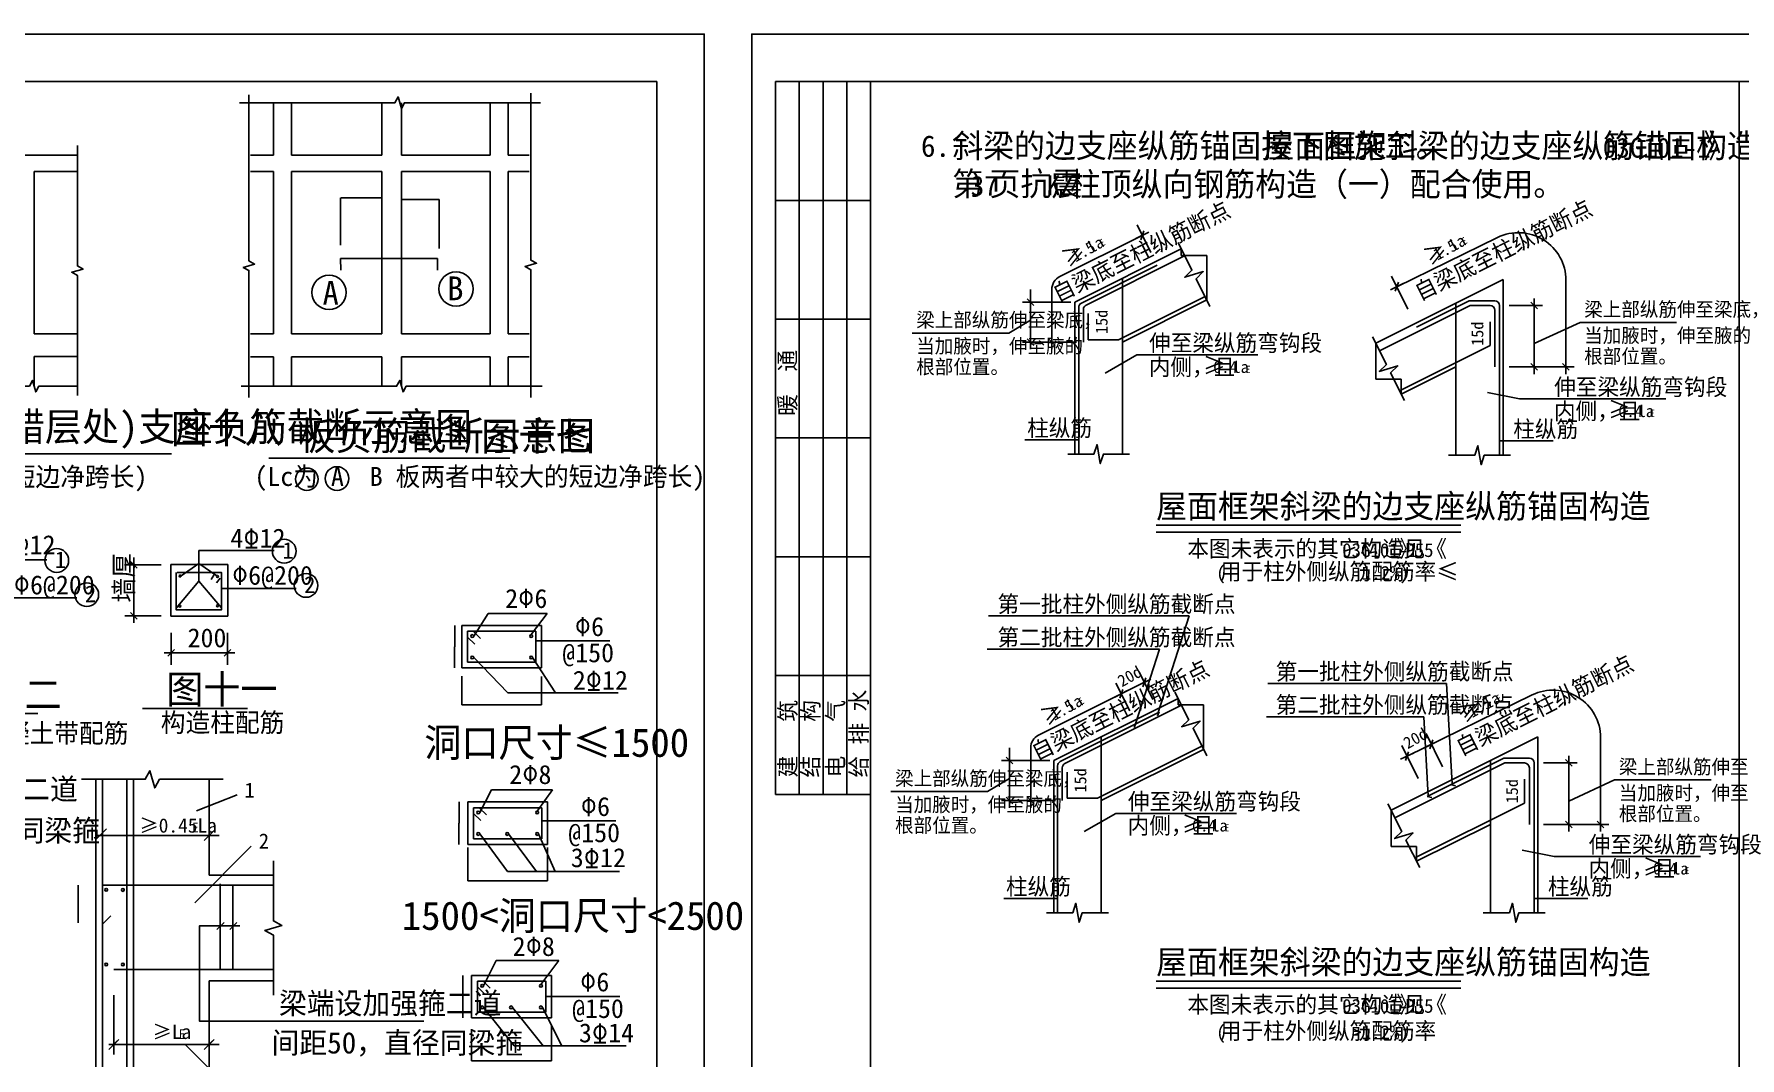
# Model space of a CAD drawing. Header units: metres. Extents: x 353221 to 519218, y 576917 to 745385.
# Drawn here: x 415635 to 451514, y 597370 to 618917 of the extents above; entities that cross this region are included whole.
import ezdxf

# ---------------------------------------------------------------- set-up
doc = ezdxf.new("R2010")
doc.units = ezdxf.units.M
doc.layers.add('DIM', color=3, linetype='Continuous')
doc.layers.add('PUB_TITLE', color=4, linetype='Continuous')
doc.dimstyles.get("Standard").update_dxf_attribs({"dimtxt": 2.5, "dimasz": 2.5, "dimexe": 1.25, "dimexo": 0.625, "dimtad": 1, "dimcen": 2.5, "dimazin": 3, "dimtfac": 1, "dimtmove": 0, "dimatfit": 3})

# ---------------------------------------------------------------- blocks, each defined once
blk = doc.blocks.new('_LABEL1')
for p, q in [((-150, 20), (-75, 20)), ((-150, 20), (-150, 0)), ((-125, 20), (-125, 0)), ((-100, 20), (-100, 0)), ((-75, 20), (-75, 0)), ((-75, 20), (-75, 0)), ((-75, 20), (0, 20)), ((-50, 20), (-50, 0)), ((-25, 20), (-25, 0)), ((0, 20), (0, 0)), ((-150, 15), (-75, 15)), ((-75, 15), (0, 15)), ((-150, 10), (-75, 10)), ((-75, 10), (0, 10)), ((-150, 5), (-75, 5)), ((-75, 5), (0, 5)), ((-150, 0), (-75, 0)), ((-75, 0), (0, 0))]:
    blk.add_line(p, q)
for s, p in [('建   筑', (-146.45, 15.65)), ('暖  通', (-70.35, 15.73)), ('结   构', (-146.45, 10.91)), ('电   气', (-146.45, 5.65)), ('给 排 水', (-146.45, 0.73))]:
    blk.add_text(s, height=3.51).set_placement(p)
blk = doc.blocks.new('_DIMX')
blk.add_line((-150, 0), (150, 0))
blk.add_lwpolyline([(-70, -70), (70, 70)])
blk = doc.blocks.new('HR1')
at = {"layer": 'DIM'}
blk.add_lwpolyline([(-0.3, 0, 1), (0.3, 0, 1)], format="xyb", close=True, dxfattribs=at)
blk = doc.blocks.new('TICK')
at = {"layer": 'DIM'}
blk.add_lwpolyline([(-70.71, -70.71), (70.71, 70.71)], dxfattribs=at)
blk = doc.blocks.new('_CLOSEDFILLED')
at = {"color": 0, "linetype": 'BYBLOCK'}
blk.add_solid([(-1, 0), (0, 0), (-1, 0)], dxfattribs=at)
blk = doc.blocks.new('*D54')
for p, q in [((440030.7, 614260.44), (439762.62, 614260.44)), ((439762.87, 614394.6), (439762.87, 614260.44)), ((440299.78, 614260.44), (440031.7, 614260.44)), ((440299.53, 613321.29), (440299.53, 614260.44))]:
    blk.add_line(p, q)
at = {"layer": 'Defpoints'}
for p in [(439762.87, 614394.6), (440299.53, 614260.44), (440299.53, 613321.29)]:
    blk.add_point(p, dxfattribs=at)
at = {"layer": 'PUB_TITLE', "xscale": 0.25, "yscale": 0.25}
blk.add_blockref('_CLOSEDFILLED', (439762.87, 614260.44), dxfattribs=at)
at = {"layer": 'PUB_TITLE', "xscale": 0.25, "yscale": 0.25, "rotation": 180}
blk.add_blockref('_CLOSEDFILLED', (440299.53, 614260.44), dxfattribs=at)
at = {"layer": 'PUB_TITLE', "insert": (440031.2, 614260.44), "char_height": 1, "attachment_point": 5}
blk.add_mtext('h', dxfattribs=at)
blk = doc.blocks.new('*D56')
for p, q in [((443854.79, 612412.43), (443854.79, 611652.16)), ((444122.615, 611652.16), (443854.54, 611652.16)), ((444391.69, 611652.16), (444123.615, 611652.16)), ((444391.44, 611339.11), (444391.44, 611652.16))]:
    blk.add_line(p, q)
at = {"layer": 'Defpoints'}
for p in [(443854.79, 612412.43), (444391.44, 611652.16), (444391.44, 611339.11)]:
    blk.add_point(p, dxfattribs=at)
at = {"layer": 'PUB_TITLE', "xscale": 0.25, "yscale": 0.25}
blk.add_blockref('_CLOSEDFILLED', (443854.79, 611652.16), dxfattribs=at)
at = {"layer": 'PUB_TITLE', "xscale": 0.25, "yscale": 0.25, "rotation": 180}
blk.add_blockref('_CLOSEDFILLED', (444391.44, 611652.16), dxfattribs=at)
at = {"layer": 'PUB_TITLE', "insert": (444123.115, 611652.16), "char_height": 1, "attachment_point": 5}
blk.add_mtext('h', dxfattribs=at)
blk = doc.blocks.new('*D125')
for p, q in [((439697.87, 604934.6), (439697.87, 604800.44)), ((439965.7, 604800.44), (439697.62, 604800.44)), ((440234.78, 604800.44), (439966.7, 604800.44)), ((440234.53, 603861.29), (440234.53, 604800.44))]:
    blk.add_line(p, q)
at = {"layer": 'Defpoints'}
for p in [(439697.87, 604934.6), (440234.53, 604800.44), (440234.53, 603861.29)]:
    blk.add_point(p, dxfattribs=at)
at = {"layer": 'PUB_TITLE', "xscale": 0.25, "yscale": 0.25}
blk.add_blockref('_CLOSEDFILLED', (439697.87, 604800.44), dxfattribs=at)
at = {"layer": 'PUB_TITLE', "xscale": 0.25, "yscale": 0.25, "rotation": 180}
blk.add_blockref('_CLOSEDFILLED', (440234.53, 604800.44), dxfattribs=at)
at = {"layer": 'PUB_TITLE', "insert": (439966.2, 604800.44), "char_height": 1, "attachment_point": 5}
blk.add_mtext('h', dxfattribs=at)
blk = doc.blocks.new('*D127')
for p, q in [((444176.29, 602581.93), (444176.29, 601821.66)), ((444444.115, 601821.66), (444176.04, 601821.66)), ((444713.19, 601821.66), (444445.115, 601821.66)), ((444712.94, 601508.61), (444712.94, 601821.66))]:
    blk.add_line(p, q)
at = {"layer": 'Defpoints'}
for p in [(444176.29, 602581.93), (444712.94, 601821.66), (444712.94, 601508.61)]:
    blk.add_point(p, dxfattribs=at)
at = {"layer": 'PUB_TITLE', "xscale": 0.25, "yscale": 0.25}
blk.add_blockref('_CLOSEDFILLED', (444176.29, 601821.66), dxfattribs=at)
at = {"layer": 'PUB_TITLE', "xscale": 0.25, "yscale": 0.25, "rotation": 180}
blk.add_blockref('_CLOSEDFILLED', (444712.94, 601821.66), dxfattribs=at)
at = {"layer": 'PUB_TITLE', "insert": (444444.615, 601821.66), "char_height": 1, "attachment_point": 5}
blk.add_mtext('h', dxfattribs=at)
blk = doc.blocks.new('*D128')
for p, q in [((422083.03, 614472.59), (422083.03, 615472.75)), ((422083.28, 615472.75), (422512.505, 615472.75)), ((422516.505, 615472.75), (422945.73, 615472.75)), ((422945.98, 614679.52), (422945.98, 615472.75))]:
    blk.add_line(p, q)
at = {"layer": 'Defpoints'}
for p in [(422083.03, 615472.75), (422945.98, 614679.52), (422083.03, 614472.59)]:
    blk.add_point(p, dxfattribs=at)
at = {"layer": 'PUB_TITLE', "xscale": 0.25, "yscale": 0.25, "rotation": 180}
blk.add_blockref('_CLOSEDFILLED', (422083.03, 615472.75), dxfattribs=at)
at = {"layer": 'PUB_TITLE', "xscale": 0.25, "yscale": 0.25}
blk.add_blockref('_CLOSEDFILLED', (422945.98, 615472.75), dxfattribs=at)
at = {"layer": 'PUB_TITLE', "insert": (422514.505, 615472.75), "char_height": 1, "attachment_point": 5}
blk.add_mtext('Lc/4', dxfattribs=at)
blk = doc.blocks.new('*D129')
for p, q in [((423360.2, 614748.49), (423360.2, 615438.26)), ((423360.45, 615438.26), (423755.155, 615438.26)), ((423759.155, 615438.26), (424153.86, 615438.26)), ((424154.11, 614403.61), (424154.11, 615438.26))]:
    blk.add_line(p, q)
at = {"layer": 'Defpoints'}
for p in [(423360.2, 615438.26), (423360.2, 614748.49), (424154.11, 614403.61)]:
    blk.add_point(p, dxfattribs=at)
at = {"layer": 'PUB_TITLE', "xscale": 0.25, "yscale": 0.25, "rotation": 180}
blk.add_blockref('_CLOSEDFILLED', (423360.2, 615438.26), dxfattribs=at)
at = {"layer": 'PUB_TITLE', "xscale": 0.25, "yscale": 0.25}
blk.add_blockref('_CLOSEDFILLED', (424154.11, 615438.26), dxfattribs=at)
at = {"layer": 'PUB_TITLE', "insert": (423757.155, 615438.26), "char_height": 1, "attachment_point": 5}
blk.add_mtext('Lc/4', dxfattribs=at)
blk = doc.blocks.new('*D130')
for p, q in [((424486.43, 606468.23), (424486.43, 606022.1)), ((424482.14, 606022.1), (424480.6, 606022.1)), ((424480.85, 605575.96), (424480.85, 606022.1)), ((424486.68, 606022.1), (424485.14, 606022.1))]:
    blk.add_line(p, q)
at = {"layer": 'Defpoints'}
for p in [(424486.43, 606468.23), (424486.43, 606022.1), (424480.85, 605575.96)]:
    blk.add_point(p, dxfattribs=at)
at = {"layer": 'PUB_TITLE', "xscale": 0.25, "yscale": 0.25}
blk.add_blockref('_CLOSEDFILLED', (424480.85, 606022.1), dxfattribs=at)
at = {"layer": 'PUB_TITLE', "xscale": 0.25, "yscale": 0.25, "rotation": 180}
blk.add_blockref('_CLOSEDFILLED', (424486.43, 606022.1), dxfattribs=at)
at = {"layer": 'PUB_TITLE', "insert": (424483.64, 606022.1), "char_height": 1, "attachment_point": 5}
blk.add_mtext('120', dxfattribs=at)
blk = doc.blocks.new('*D131')
for p, q in [((424573.38, 602756.1), (424573.38, 602309.96)), ((424569.025, 602309.96), (424567.42, 602309.96)), ((424567.67, 601863.83), (424567.67, 602309.96)), ((424573.63, 602309.96), (424572.025, 602309.96))]:
    blk.add_line(p, q)
at = {"layer": 'Defpoints'}
for p in [(424573.38, 602756.1), (424573.38, 602309.96), (424567.67, 601863.83)]:
    blk.add_point(p, dxfattribs=at)
at = {"layer": 'PUB_TITLE', "xscale": 0.25, "yscale": 0.25}
blk.add_blockref('_CLOSEDFILLED', (424567.67, 602309.96), dxfattribs=at)
at = {"layer": 'PUB_TITLE', "xscale": 0.25, "yscale": 0.25, "rotation": 180}
blk.add_blockref('_CLOSEDFILLED', (424573.38, 602309.96), dxfattribs=at)
at = {"layer": 'PUB_TITLE', "insert": (424570.525, 602309.96), "char_height": 1, "attachment_point": 5}
blk.add_mtext('180', dxfattribs=at)
blk = doc.blocks.new('*D132')
for p, q in [((424631.79, 605406.46), (424631.79, 604803.26)), ((426308.7, 605395.3), (426308.7, 604803.26)), ((425469.245, 604803.26), (424631.54, 604803.26)), ((426308.95, 604803.26), (425471.245, 604803.26))]:
    blk.add_line(p, q)
at = {"layer": 'Defpoints'}
for p in [(424631.79, 605406.46), (426308.7, 605395.3), (426308.7, 604803.26)]:
    blk.add_point(p, dxfattribs=at)
at = {"layer": 'PUB_TITLE', "xscale": 0.25, "yscale": 0.25}
blk.add_blockref('_CLOSEDFILLED', (424631.79, 604803.26), dxfattribs=at)
at = {"layer": 'PUB_TITLE', "xscale": 0.25, "yscale": 0.25, "rotation": 180}
blk.add_blockref('_CLOSEDFILLED', (426308.7, 604803.26), dxfattribs=at)
at = {"layer": 'PUB_TITLE', "insert": (425470.245, 604803.26), "char_height": 1, "attachment_point": 5}
blk.add_mtext('墙宽', dxfattribs=at)
blk = doc.blocks.new('*D133')
for p, q in [((424651, 599106.21), (424651, 598660.07)), ((424650.75, 598660.07), (424650.5, 598660.07)), ((424651, 598213.94), (424651, 598660.07)), ((424651, 598660.07), (424651, 598660.07)), ((424651.25, 598660.07), (424651.5, 598660.07))]:
    blk.add_line(p, q)
at = {"layer": 'Defpoints'}
for p in [(424651, 599106.21), (424651, 598660.07), (424651, 598213.94)]:
    blk.add_point(p, dxfattribs=at)
at = {"layer": 'PUB_TITLE', "xscale": 0.25, "yscale": 0.25}
blk.add_blockref('_CLOSEDFILLED', (424651, 598660.07), dxfattribs=at)
at = {"layer": 'PUB_TITLE', "xscale": 0.25, "yscale": 0.25, "rotation": 180}
blk.add_blockref('_CLOSEDFILLED', (424651, 598660.07), dxfattribs=at)
at = {"layer": 'PUB_TITLE', "insert": (424651, 598661.195), "char_height": 1, "attachment_point": 5}
blk.add_mtext('240', dxfattribs=at)
blk = doc.blocks.new('*D134')
for p, q in [((424838.12, 597974.76), (424838.12, 597305.77)), ((426515.03, 598058.26), (426515.03, 597305.77)), ((425675.575, 597305.77), (424837.87, 597305.77)), ((426515.28, 597305.77), (425677.575, 597305.77))]:
    blk.add_line(p, q)
at = {"layer": 'Defpoints'}
for p in [(424838.12, 597974.76), (426515.03, 598058.26), (426515.03, 597305.77)]:
    blk.add_point(p, dxfattribs=at)
at = {"layer": 'PUB_TITLE', "xscale": 0.25, "yscale": 0.25}
blk.add_blockref('_CLOSEDFILLED', (424838.12, 597305.77), dxfattribs=at)
at = {"layer": 'PUB_TITLE', "xscale": 0.25, "yscale": 0.25, "rotation": 180}
blk.add_blockref('_CLOSEDFILLED', (426515.03, 597305.77), dxfattribs=at)
at = {"layer": 'PUB_TITLE', "insert": (425676.575, 597305.77), "char_height": 1, "attachment_point": 5}
blk.add_mtext('墙宽', dxfattribs=at)
blk = doc.blocks.new('*D135')
for p, q in [((424757.92, 601796.02), (424757.92, 601097.28)), ((426434.84, 601796.02), (426434.84, 601097.28)), ((425595.38, 601097.28), (424757.67, 601097.28)), ((426435.09, 601097.28), (425597.38, 601097.28))]:
    blk.add_line(p, q)
at = {"layer": 'Defpoints'}
for p in [(424757.92, 601796.02), (426434.84, 601796.02), (426434.84, 601097.28)]:
    blk.add_point(p, dxfattribs=at)
at = {"layer": 'PUB_TITLE', "xscale": 0.25, "yscale": 0.25}
blk.add_blockref('_CLOSEDFILLED', (424757.92, 601097.28), dxfattribs=at)
at = {"layer": 'PUB_TITLE', "xscale": 0.25, "yscale": 0.25, "rotation": 180}
blk.add_blockref('_CLOSEDFILLED', (426434.84, 601097.28), dxfattribs=at)
at = {"layer": 'PUB_TITLE', "insert": (425596.38, 601097.28), "char_height": 1, "attachment_point": 5}
blk.add_mtext('墙宽', dxfattribs=at)
blk = doc.blocks.new('*D138')
for p, q in [((416558.59, 601004.37), (416558.59, 600607.07)), ((416558.34, 600607.07), (416558.09, 600607.07)), ((416558.59, 600209.78), (416558.59, 600607.07)), ((416558.59, 600607.07), (416558.59, 600607.07)), ((416558.84, 600607.07), (416559.09, 600607.07))]:
    blk.add_line(p, q)
at = {"layer": 'Defpoints'}
for p in [(416558.59, 601004.37), (416558.59, 600607.07), (416558.59, 600209.78)]:
    blk.add_point(p, dxfattribs=at)
at = {"layer": 'PUB_TITLE', "xscale": 0.25, "yscale": 0.25}
blk.add_blockref('_CLOSEDFILLED', (416558.59, 600607.07), dxfattribs=at)
at = {"layer": 'PUB_TITLE', "xscale": 0.25, "yscale": 0.25, "rotation": 180}
blk.add_blockref('_CLOSEDFILLED', (416558.59, 600607.07), dxfattribs=at)
at = {"layer": 'PUB_TITLE', "insert": (416558.59, 600608.195), "char_height": 1, "attachment_point": 5}
blk.add_mtext('≥15d', dxfattribs=at)

msp = doc.modelspace()

# ---------------------------------------------------------------- linework, layer by layer
at = {"layer": 'PUB_TITLE'}
for p, q in [((451500.51, 577916.65), (451500.51, 617916.65)), ((420667.8, 617473.09), (420667.8, 616369.45)), ((421047.49, 617473.09), (421047.49, 616369.45)), ((422945.98, 617473.09), (422945.98, 616369.45)), ((423360.2, 617473.09), (423360.2, 616369.45)), ((425224.17, 617473.09), (425224.17, 616369.45)), ((425603.87, 617473.09), (425603.87, 616369.45)), ((420188.16, 616369.45), (420667.8, 616369.45)), ((421047.49, 616369.45), (422945.98, 616369.45)), ((423360.2, 616369.45), (425224.17, 616369.45)), ((425603.87, 616369.45), (426048.99, 616369.45)), ((415636.62, 616025.27), (415636.62, 612610.91)), ((415636.62, 616025.27), (416545.15, 616025.27)), ((420188.16, 616024.57), (420667.8, 616024.57)), ((420667.8, 616024.57), (420667.8, 612610.21)), ((421047.49, 616024.57), (421047.49, 612610.21)), ((421047.49, 616024.57), (422945.98, 616024.57)), ((422945.98, 616024.57), (422945.98, 612610.21)), ((423360.2, 616024.57), (423360.2, 612610.21)), ((423360.2, 616024.57), (425224.17, 616024.57)), ((425224.17, 616024.57), (425224.17, 612610.21)), ((425603.87, 616024.57), (425603.87, 612610.21)), ((425603.87, 616024.57), (426048.99, 616024.57)), ((437207.64, 613812.65), (438945.07, 614681.36)), ((439125.84, 614322.05), (438834.16, 614905.42)), ((444297.85, 613599.09), (446415.93, 614635.83)), ((437526.81, 613276.57), (439762.87, 614394.6)), ((436594.31, 612435.93), (436594.31, 613544.32)), ((437041.81, 612435.93), (437041.81, 613544.32)), ((438526.81, 612434.93), (438526.81, 613776.57)), ((443854.79, 612412.43), (446538.07, 613754.07)), ((444529.04, 613126.75), (444187.94, 613823.63)), ((444296.95, 613598.65), (444296.05, 613598.21)), ((446538.07, 613754.07), (446538.07, 610054.07)), ((447855.57, 613737.66), (447855.57, 611912.43)), ((437444.16, 613276.57), (436426.66, 613276.57)), ((437526.81, 613276.57), (437526.81, 610076.57)), ((438526.81, 612434.93), (440299.53, 613321.29)), ((445538.07, 611912.43), (445538.07, 613254.07)), ((446658.07, 613204.63), (447361.66, 613204.63)), ((447185.57, 613203.63), (447185.57, 611912.43)), ((436594.31, 612899.15), (436133.76, 612624.15)), ((447185.57, 612401.65), (448151.66, 612846.65)), ((448151.66, 612846.65), (450183.76, 612846.65)), ((415636.62, 612610.91), (416545.15, 612610.91)), ((420188.16, 612610.21), (420667.8, 612610.21)), ((421047.49, 612610.21), (422945.98, 612610.21)), ((423360.2, 612610.21), (425224.17, 612610.21)), ((425603.87, 612610.21), (426048.99, 612610.21)), ((434101.66, 612624.15), (436133.76, 612624.15)), ((415636.62, 612128.07), (415636.62, 611507.28)), ((415636.62, 612128.07), (416545.15, 612128.07)), ((420188.16, 612127.37), (420667.8, 612127.37)), ((420667.8, 612127.37), (420667.8, 611506.58)), ((421047.49, 612127.37), (421047.49, 611506.58)), ((421047.49, 612127.37), (422945.98, 612127.37)), ((422945.98, 612127.37), (422945.98, 611506.58)), ((423360.2, 612127.37), (423360.2, 611506.58)), ((423360.2, 612127.37), (425224.17, 612127.37)), ((425224.17, 612127.37), (425224.17, 611506.58)), ((425603.87, 612127.37), (425603.87, 611506.58)), ((425603.87, 612127.37), (426048.99, 612127.37)), ((437561.66, 612434.93), (436426.66, 612434.93)), ((438166.81, 611783.69), (438832.74, 612166.96)), ((438526.81, 612434.93), (438526.81, 610076.57)), ((438832.74, 612166.96), (441372.7, 612166.96)), ((444391.44, 611339.11), (445538.07, 611912.43)), ((445538.07, 611912.43), (445538.07, 610054.07)), ((446658.07, 611912.43), (448029.16, 611912.43)), ((446204.68, 611373.1), (446879.77, 611239.34)), ((446879.77, 611239.34), (449959.16, 611239.34)), ((437606.81, 610376.57), (436476.81, 610376.57)), ((446458.07, 610354.07), (447588.07, 610354.07)), ((414566.66, 607851.92), (415901.46, 607851.92)), ((419097.01, 607400.75), (419097.01, 608047.12)), ((419097.01, 608047.12), (420687.39, 608047.12)), ((417533.42, 607749.35), (418306.06, 607749.35)), ((417533.42, 607749.35), (418306.06, 607749.35)), ((417729.67, 607749.35), (417729.67, 606673.79)), ((418510.58, 606667.87), (418510.58, 607751.31)), ((418510.58, 607751.31), (419709.26, 607751.31)), ((418725.4, 607514.22), (419097.01, 607772.1)), ((419097.01, 607772.1), (419478.93, 607514.22)), ((419709.26, 606667.87), (419709.26, 607751.31)), ((418626.45, 606837.97), (419097.01, 607400.75)), ((419097.01, 607400.75), (419575.71, 606841.29)), ((419575.71, 607248.45), (421144.82, 607248.45)), ((415045.37, 607053.25), (416533.29, 607053.25)), ((424881.87, 606248.23), (425182.58, 606724.18)), ((425182.58, 606724.18), (426423.47, 606724.18)), ((426423.47, 606724.18), (426088.78, 606278.23)), ((417542.87, 606673.79), (418306.06, 606673.79)), ((417542.87, 606673.79), (418306.06, 606673.79)), ((418510.58, 606667.87), (419709.26, 606667.87)), ((424631.79, 606468.23), (424631.79, 605575.96)), ((426308.7, 606468.23), (424631.79, 606468.23)), ((426308.7, 605575.96), (426308.7, 606468.23)), ((439928.44, 606671.63), (435712.1, 606671.63)), ((439269.16, 604621.65), (439928.44, 606671.63)), ((418519.37, 605640.14), (418519.37, 606315.73)), ((419705.96, 605640.14), (419705.96, 606315.73)), ((426188.7, 606146.95), (427746.06, 606146.95)), ((419705.96, 605893.17), (418519.37, 605893.17)), ((424881.71, 605795.96), (425596.66, 605054.11)), ((426118.62, 605795.96), (426598.45, 605054.11)), ((439306.57, 605971.63), (435680.79, 605971.63)), ((438801.66, 604401.65), (439306.57, 605971.63)), ((424631.79, 605575.96), (426308.7, 605575.96)), ((436762.64, 604162.65), (438987.61, 605275.13)), ((439167.49, 604915.38), (438875.81, 605498.74)), ((425596.66, 605054.11), (427919.98, 605054.11)), ((437081.81, 603626.57), (439697.87, 604934.6)), ((438680.84, 604672.05), (438389.16, 605255.42)), ((445342.7, 605251.63), (441587.1, 605251.63)), ((444513.43, 603721.02), (447143.43, 605008.33)), ((445459.16, 603136.65), (445342.7, 605251.63)), ((444867.06, 604551.63), (441555.79, 604551.63)), ((444959.16, 602879.15), (444867.06, 604551.63)), ((436149.31, 602785.93), (436149.31, 603894.32)), ((436596.81, 602785.93), (436596.81, 603894.32)), ((438081.81, 602784.93), (438081.81, 604126.57)), ((438081.81, 602784.93), (440234.53, 603861.29)), ((444176.29, 602581.93), (447265.57, 604126.57)), ((444744.63, 603248.69), (444403.52, 603945.56)), ((445256.54, 603499.25), (444915.44, 604196.13)), ((445024.45, 603971.15), (445023.55, 603970.71)), ((447265.57, 604126.57), (447265.57, 600426.57)), ((448583.07, 604110.16), (448583.07, 602284.93)), ((436999.16, 603626.57), (435981.66, 603626.57)), ((437081.81, 603626.57), (437081.81, 600426.57)), ((444512.53, 603720.58), (444511.64, 603720.14)), ((444692.25, 603808.55), (444691.35, 603808.11)), ((446265.57, 602284.93), (446265.57, 603626.57)), ((447385.57, 603577.13), (448089.16, 603577.13)), ((447913.07, 603576.13), (447913.07, 602284.93)), ((416930.97, 603233.76), (416930.97, 596057.71)), ((417725.56, 603233.76), (417725.56, 596057.71)), ((419314.74, 601216.26), (419314.74, 603233.76)), ((436149.31, 603249.15), (435688.76, 602974.15)), ((447913.07, 602774.15), (448879.16, 603219.15)), ((448879.16, 603219.15), (450911.26, 603219.15)), ((419050.62, 602572.98), (419907.32, 602904.35)), ((425008, 602536.1), (425252.87, 603012.05)), ((425252.87, 603012.05), (426541.62, 603012.05)), ((426541.62, 603012.05), (426214.92, 602566.1)), ((433656.66, 602974.15), (435688.76, 602974.15)), ((437116.66, 602784.93), (435981.66, 602784.93)), ((438081.81, 602784.93), (438081.81, 600426.57)), ((424757.92, 602756.1), (424757.92, 601863.83)), ((426434.84, 602756.1), (424757.92, 602756.1)), ((426434.84, 601863.83), (426434.84, 602756.1)), ((437721.81, 602133.69), (438387.74, 602516.96)), ((438387.74, 602516.96), (440927.7, 602516.96)), ((416968.05, 602048.8), (419526.63, 602048.8)), ((419239.82, 601973.88), (419389.65, 602123.71)), ((425007.84, 602083.83), (425593.22, 601291.35)), ((425616.7, 602083.83), (426202.08, 601291.35)), ((426244.76, 602083.83), (426595.02, 601291.35)), ((426314.84, 602360.4), (427872.19, 602360.4)), ((444712.94, 601508.61), (446265.57, 602284.93)), ((446265.57, 602284.93), (446265.57, 600426.57)), ((447385.57, 602284.93), (448756.66, 602284.93)), ((419012.63, 600636.52), (420201.68, 601825.57)), ((424757.92, 601863.83), (426434.84, 601863.83)), ((446932.18, 601745.6), (447607.27, 601611.84)), ((447607.27, 601611.84), (450686.66, 601611.84)), ((419314.74, 601216.26), (420667.8, 601216.26)), ((425593.22, 601291.35), (427948.94, 601291.35)), ((437161.81, 600726.57), (436031.81, 600726.57)), ((447185.57, 600726.57), (448315.57, 600726.57)), ((425088.2, 598886.21), (425351.68, 599417.96)), ((425351.68, 599417.96), (426672.93, 599417.96)), ((426672.93, 599417.96), (426295.11, 598916.21)), ((419314.74, 598991.41), (420667.8, 598991.41)), ((419314.74, 598991.41), (419314.74, 596057.71)), ((424838.12, 599106.21), (424838.12, 598213.94)), ((426515.03, 599106.21), (424838.12, 599106.21)), ((426515.03, 598213.94), (426515.03, 599106.21)), ((417310.63, 598693.38), (417310.63, 597441.43)), ((426395.03, 598660.07), (427952.38, 598660.07)), ((424838.12, 598213.94), (426515.03, 598213.94)), ((425088.04, 598433.94), (425732.58, 597624.74)), ((425696.89, 598433.94), (426341.43, 597624.74)), ((426324.95, 598433.94), (426734.37, 597624.74)), ((417206.45, 597653.32), (419526.63, 597653.32)), ((417235.71, 597578.41), (417385.54, 597728.23)), ((418810.28, 597649.04), (419946.97, 596512.35)), ((419239.82, 597578.41), (419389.65, 597728.23)), ((425732.58, 597624.74), (428089.74, 597624.74))]:
    msp.add_line(p, q, dxfattribs=at)
for points in [[(370330.4, 576916.65), (370330.4, 618916.65), (429730.4, 618916.65), (429730.4, 576916.65)], [(430730.4, 576916.65), (430730.4, 618916.65), (490130.4, 618916.65), (490130.4, 576916.65)], [(372830.4, 577916.65), (428730.4, 577916.65), (428730.4, 617916.65), (372830.4, 617916.65)], [(433230.4, 577916.65), (433230.4, 617916.65), (489130.4, 617916.65), (489130.4, 577916.65)]]:
    msp.add_lwpolyline(points, close=True, dxfattribs=at)
for points in [[(426283.5, 617473.09), (423425.68, 617473.09), (423359.68, 617353.09), (423291.68, 617593.09), (423225.68, 617473.09), (419953.64, 617473.09)], [(420153.64, 617638.6), (420153.64, 614141.48), (420273.64, 614075.48), (420033.64, 614007.48), (420153.64, 613941.48), (420153.64, 611272.09)], [(426083.5, 611272.09), (426083.5, 613958.72), (425963.5, 614024.72), (426203.5, 614092.72), (426083.5, 614158.72), (426083.5, 617673.09)], [(416545.15, 611307.28), (416545.15, 613838.72), (416425.15, 613904.72), (416665.15, 613972.72), (416545.15, 614038.72), (416545.15, 616570.16)], [(412430.06, 616370.16), (416545.15, 616370.16)], [(437762.08, 613215.32), (439834.43, 614251.49)], [(440366.61, 613187.13), (440075.92, 613768.5), (440224.99, 613917.57), (439837.41, 613798.32), (439986.48, 613947.39), (439695.79, 614528.77)], [(422083.23, 613946.68), (422083.03, 614196.68)], [(422083.03, 614196.68), (424119.59, 614196.68)], [(424119.59, 614196.68), (424119.79, 613946.68)], [(437662.08, 613254.76), (439260.01, 614053.73)], [(438446.81, 612484.37), (440263.75, 613392.84)], [(443935.29, 612251.43), (445841.68, 613204.63)], [(446358.07, 613304.63), (445818.07, 613304.63), (444711.75, 612751.47)], [(446258.07, 613204.63), (445841.68, 613204.63)], [(446458.07, 613204.63), (446458.07, 610054.07)], [(437606.81, 613165.32), (437606.81, 610076.57)], [(437706.81, 613125.88), (437706.81, 612434.93)], [(437806.81, 613034.37), (437806.81, 612484.37)], [(446258.07, 612861.87), (446258.07, 612361.87)], [(446358.07, 613104.63), (446358.07, 611912.43)], [(438446.81, 612484.37), (437806.81, 612484.37)], [(444458.53, 611204.95), (444167.84, 611786.33), (444316.91, 611935.4), (443929.32, 611816.14), (444078.39, 611965.21), (443787.7, 612546.59)], [(444355.67, 611410.67), (446258.07, 612361.87)], [(412264.58, 611507.28), (415536.62, 611507.28), (415602.62, 611627.28), (415670.62, 611387.28), (415736.62, 611507.28), (416545.15, 611507.28)], [(419988.16, 611506.58), (423260.2, 611506.58), (423326.2, 611626.58), (423394.2, 611386.58), (423460.2, 611506.58), (426318.02, 611506.58)], [(410723.99, 610080.49), (418522.07, 610080.49)], [(420570.46, 609989.76), (425644.6, 609989.76)], [(438676.81, 610076.57), (438126.81, 610076.57), (438060.14, 609876.57), (437993.47, 610276.57), (437926.81, 610076.57), (437376.81, 610076.57)], [(446688.07, 610054.07), (446138.07, 610054.07), (446071.4, 609854.07), (446004.74, 610254.07), (445938.07, 610054.07), (445388.07, 610054.07)], [(439234.99, 608581.16), (445645.13, 608581.16)], [(439234.99, 608431.16), (445645.13, 608431.16)], [(418642.27, 607588.09), (419575.71, 607588.09), (419575.71, 606797.12), (418626.45, 606797.12), (418626.45, 607588.09)], [(419434.85, 607565.14), (419359.32, 607440.29)], [(419548.41, 607463.14), (419472.12, 607366.59)], [(424751.79, 606348.23), (424751.79, 605695.96)], [(426188.7, 606348.23), (424751.79, 606348.23)], [(424751.79, 606228.23), (424901.79, 606078.23)], [(424871.79, 606348.23), (425021.79, 606198.23)], [(426188.7, 605695.96), (426188.7, 606348.23)], [(424751.79, 605695.96), (426188.7, 605695.96)], [(440301.61, 603727.13), (440010.92, 604308.5), (440159.99, 604457.57), (439772.41, 604338.32), (439921.48, 604487.39), (439630.79, 605068.77)], [(413501.76, 604621.82), (415710.35, 604621.82)], [(417912.9, 604726.22), (420121.5, 604726.22)], [(437217.08, 603604.76), (439301.66, 604647.05)], [(437317.08, 603565.32), (439769.43, 604791.49)], [(439300.02, 604654.84), (439261.66, 604571.65)], [(438810.02, 604407.34), (438771.66, 604324.15)], [(438001.81, 602834.37), (440198.75, 603932.84)], [(437161.81, 603515.32), (437161.81, 600426.57)], [(444256.79, 602420.93), (446569.18, 603577.13)], [(447085.57, 603677.13), (446545.57, 603677.13), (444933.42, 602871.05)], [(446985.57, 603577.13), (446569.18, 603577.13)], [(447185.57, 603577.13), (447185.57, 600426.57)], [(416630.97, 603233.76), (417972.85, 603233.76), (418071.85, 603413.76), (418173.85, 603053.76), (418272.85, 603233.76), (419614.74, 603233.76)], [(417072.23, 596057.71), (417072.23, 603233.76)], [(417584.3, 596057.71), (417584.3, 603233.76)], [(437261.81, 603475.88), (437261.81, 602784.93)], [(437361.81, 603384.37), (437361.81, 602834.37)], [(445428.42, 603121.05), (445531.66, 603099.15)], [(446985.57, 603234.37), (446985.57, 602734.37)], [(447085.57, 603477.13), (447085.57, 602284.93)], [(438001.81, 602834.37), (437361.81, 602834.37)], [(444933.42, 602871.05), (445036.66, 602849.15)], [(424877.92, 602636.1), (424877.92, 601983.83)], [(426314.84, 602636.1), (424877.92, 602636.1)], [(424877.92, 602516.1), (425027.92, 602366.1)], [(424997.92, 602636.1), (425147.92, 602486.1)], [(426314.84, 601983.83), (426314.84, 602636.1)], [(444780.03, 601374.45), (444489.34, 601955.83), (444638.41, 602104.9), (444250.82, 601985.64), (444399.89, 602134.71), (444109.2, 602716.09)], [(444677.17, 601580.17), (446985.57, 602734.37)], [(424877.92, 601983.83), (426314.84, 601983.83)], [(420667.8, 601516.26), (420667.8, 600253.83), (420847.8, 600154.83), (420487.8, 600052.83), (420667.8, 599953.83), (420667.8, 598691.41)], [(417072.23, 601004.37), (420667.8, 601004.37)], [(419551.71, 601033.25), (419551.71, 599227.78)], [(419817.84, 601004.37), (419817.84, 599227.78)], [(438231.81, 600426.57), (437681.81, 600426.57), (437615.14, 600226.57), (437548.47, 600626.57), (437481.81, 600426.57), (436931.81, 600426.57)], [(447415.57, 600426.57), (446865.57, 600426.57), (446798.9, 600226.57), (446732.24, 600626.57), (446665.57, 600426.57), (446115.57, 600426.57)], [(417072.23, 600182.4), (417249.44, 600359.61)], [(419964.87, 600147.86), (419113.21, 600147.86), (419113.21, 598144.96), (423829.38, 598144.96)], [(417310.63, 599227.78), (420667.8, 599227.78)], [(424958.12, 598986.21), (424958.12, 598333.94), (426395.03, 598333.94), (426395.03, 598986.21), (424958.12, 598986.21)], [(424958.12, 598866.21), (425108.12, 598716.21)], [(425078.12, 598986.21), (425228.12, 598836.21)], [(439234.99, 598988.19), (445645.13, 598988.19)], [(439234.99, 598838.19), (445645.13, 598838.19)]]:
    msp.add_lwpolyline(points, dxfattribs=at)
for points in [[(437662.08, 613254.76, 0.28), (437606.81, 613165.32, 0.28)], [(437762.08, 613215.32, 0.28), (437706.81, 613125.88, 0.28)], [(446358.07, 613104.63, 0.41), (446258.07, 613204.63, 0.41)], [(446458.07, 613204.63, 0.41), (446358.07, 613304.63, 0.41)], [(437217.08, 603604.76, 0.28), (437161.81, 603515.32, 0.28)], [(437317.08, 603565.32, 0.28), (437261.81, 603475.88, 0.28)], [(447085.57, 603477.13, 0.41), (446985.57, 603577.13, 0.41)], [(447185.57, 603577.13, 0.41), (447085.57, 603677.13, 0.41)]]:
    msp.add_lwpolyline(points, format="xyb", dxfattribs=at)
for points in [[(418683.89, 607512.1, 1), (418724.14, 607512.1, 1)], [(419470.87, 607503.43, 1), (419511.12, 607503.43, 1)], [(418679.56, 606877.44, 1), (418719.81, 606877.44, 1)], [(419470.87, 606881.78, 1), (419511.12, 606881.78, 1)], [(417121.56, 600907.84, 1), (417180.89, 600907.84, 1)], [(417471.86, 600905.09, 1), (417531.19, 600905.09, 1)], [(417121.56, 599337.08, 1), (417180.89, 599337.08, 1)], [(417471.86, 599334.33, 1), (417531.19, 599334.33, 1)]]:
    msp.add_lwpolyline(points, format="xyb", close=True, dxfattribs=at)
for centre, radius in [((424511.46, 613552.95), 361.78), ((421839.11, 613480.31), 361.78), ((421371.51, 609548.54), 235.25), ((422006.39, 609562.8), 249.51), ((420896.65, 608034.13), 250), ((416110.71, 607838.94), 250), ((421354.08, 607314.52), 250), ((416742.55, 607119.32), 250)]:
    msp.add_circle(centre, radius, dxfattribs=at)
for centre, radius, start, end in [((446855.57, 613737.66), 1000, 0, 116.08), ((437341.81, 613544.32), 300, 116.57, 180), ((447583.07, 604110.16), 1000, 0, 116.08), ((436896.81, 603894.32), 300, 116.57, 180)]:
    msp.add_arc(centre, radius, start, end, dxfattribs=at)

# ---------------------------------------------------------------- block references
for name, p, xscale, yscale, zscale, rotation in [('_LABEL1', (433230.4, 617916.65), 100, 100, 100, 90), ('TICK', (417055, 602087.79), 1.5, 1.5, 1.5, 180), ('TICK', (419314.74, 602048.8), 1.5, 1.5, 1.5, 180), ('TICK', (419556.14, 600145.33), 1.05, 1.05, 1.05, 180), ('TICK', (419824.07, 600145.33), 1.05, 1.05, 1.05, 180), ('TICK', (417310.63, 597653.32), 1.5, 1.5, 1.5, 180), ('TICK', (419314.74, 597653.32), 1.5, 1.5, 1.5, 180)]:
    msp.add_blockref(name, p, dxfattribs=dict(at, xscale=xscale, yscale=yscale, zscale=zscale, rotation=rotation))
for p, rotation in [((438945.97, 614681.81), 26.57), ((444297.85, 613599.09), 26.08), ((436594.31, 613276.57), 270), ((447185.57, 613204.63), 90), ((436594.31, 612434.93), 270), ((437041.81, 612434.93), 270), ((447185.57, 611912.43), 270), ((447855.57, 611912.43), 270), ((417729.67, 607749.35), 90), ((417729.67, 607749.35), 270), ((417729.67, 606673.79), 90), ((417729.67, 606673.79), 270), ((418519.37, 605893.17), 180), ((419705.96, 605893.17), 180), ((438987.61, 605275.13), 26.57), ((438500.97, 605031.81), 26.57), ((444513.43, 603721.02), 26.08), ((445025.35, 603971.59), 26.08), ((436149.31, 603626.57), 270), ((447913.07, 603577.13), 90), ((436149.31, 602784.93), 270), ((436596.81, 602784.93), 270), ((447913.07, 602284.93), 270), ((448583.07, 602284.93), 270)]:
    msp.add_blockref('_DIMX', p, dxfattribs=dict(at, rotation=rotation))
at = {"layer": 'PUB_TITLE', "xscale": 100, "yscale": 100, "zscale": 100}
for p in [(424851.87, 606248.23), (426088.78, 606248.23), (424851.71, 605795.96), (426088.62, 605795.96), (424978, 602536.1), (426214.92, 602536.1), (424977.84, 602083.83), (425586.7, 602083.83), (426214.76, 602083.83), (425058.2, 598886.21), (426295.11, 598886.21), (425058.04, 598433.94), (425666.89, 598433.94), (426294.95, 598433.94)]:
    msp.add_blockref('HR1', p, dxfattribs=at)
at = {"layer": 'PUB_TITLE'}
for p in [(418519.37, 605893.17), (419705.96, 605893.17)]:
    msp.add_blockref('_DIMX', p, dxfattribs=at)

# ---------------------------------------------------------------- texts
for s, height, p in [('6.', 450, (434288.78, 616334.06)), ('斜梁的边支座纵筋锚固按下图施工。', 500, (434945.77, 616316.65)), ('屋面框架斜梁的边支座纵筋锚固构造与《', 500, (441491.45, 616316.65)), ('》', 500, (450749.86, 616316.65)), ('03G101-1', 416.93, (448630.47, 616316.65)), ('第', 500, (434945.77, 615516.65)), ('页抗震', 500, (435730.63, 615516.65)), ('柱顶纵向钢筋构造（一）配合使用。', 500, (437419.57, 615508.63)), ('37', 416.93, (435335.88, 615516.65)), ('KZ', 416.93, (436935.97, 615524.68)), ('A', 500, (421703.33, 613221.53)), ('B', 500, (424326.7, 613315.48)), ('梁上部纵筋伸至梁底，', 300, (448239.71, 612974.8)), ('梁上部纵筋伸至梁底，', 300, (434189.71, 612752.3)), ('当加腋时，伸至腋的', 300, (434189.71, 612202.3)), ('伸至梁纵筋弯钩段', 350, (439086.16, 612242.69)), ('当加腋时，伸至腋的', 300, (448239.71, 612424.8)), ('根部位置。', 300, (434189.71, 611764.8)), ('内侧，且', 350, (439080.67, 611735.95)), ('≥', 350, (440216.35, 611770.91)), ('根部位置。', 300, (448239.71, 611987.3)), ('0.4', 250, (440437.18, 611785.35)), ('la', 250, (440842.76, 611785.35)), ('E', 150, (441117.76, 611785.35)), ('伸至梁纵筋弯钩段', 350, (447608.13, 611315.07)), ('板边(包括板错层处)支座负筋截断示意图', 600, (410772.76, 610352.93)), ('内侧，且', 350, (447602.64, 610808.33)), ('≥', 350, (448738.32, 610843.29)), ('0.4', 250, (448959.15, 610857.74)), ('la', 250, (449364.73, 610857.74)), ('E', 150, (449622.23, 610865.24)), ('图十八', 600, (418509.28, 610309.3)), ('板负筋截断示意图', 600, (421191.78, 610162.2)), ('图十七', 600, (425042.07, 610149.81)), ('柱纵筋', 350, (436522.21, 610452.3)), ('柱纵筋', 350, (446746.76, 610429.8)), ('(Lc为板短边净跨长)', 400, (413288.23, 609399.82)), ('(Lc为 A  B 板两者中较大的短边净跨长)', 400, (420270.18, 609407.27)), ('屋面框架斜梁的边支座纵筋锚固构造', 500, (439234.99, 608731.16)), ('4%%13112', 400, (419763.51, 608109.8)), ('4%%13112', 400, (414925.9, 607970.12)), ('1', 350, (420856.92, 607875.33)), ('本图未表示的其它构造见《', 350, (439892.05, 607912.19)), ('03G101-1', 291.85, (443148.12, 607912.19)), ('》', 350, (444290.44, 607912.19)), ('P55', 291.85, (444474.53, 607912.19)), ('1', 350, (416070.99, 607680.14)), ('用于柱外侧纵筋配筋率≤', 350, (440576.64, 607432.29)), ('%%1306@200', 400, (415206.67, 607125.03)), ('%%1306@200', 400, (419795.15, 607326.94)), ('2', 350, (421314.35, 607155.72)), ('(', 291.85, (440499.64, 607432.29)), ('1.2%)', 291.85, (443563.54, 607432.29)), ('2', 350, (416702.83, 606960.52)), ('2%%1306', 400, (425543.34, 606838.83)), ('第一批柱外侧纵筋截断点', 350, (435900.03, 606747.36)), ('200', 400, (418863.61, 606011.68)), ('%%1306', 400, (427006.85, 606246.95)), ('第二批柱外侧纵筋截断点', 350, (435900.03, 606047.36)), ('@150', 400, (426744.78, 605696.95)), ('第一批柱外侧纵筋截断点', 350, (441750.03, 605327.36)), ('图十二', 600, (413872.33, 604720.13)), ('图十一', 600, (418416, 604826.87)), ('2%%13112', 400, (426966.39, 605117.59)), ('第二批柱外侧纵筋截断点', 350, (441750.03, 604627.36)), ('构造柱配筋', 400, (418299.62, 604229.06)), ('墙中混凝土带配筋', 400, (413459.47, 604003.76)), ('洞口尺寸≤1500', 600, (423843.54, 603706.29)), ('2%%1308', 400, (425629.22, 603134.36)), ('梁上部纵筋伸至梁底，', 300, (448967.21, 603347.3)), ('梁端设加强箍二道', 450, (411874.78, 602801.93)), ('1', 317.84, (420059.6, 602846.01)), ('梁上部纵筋伸至梁底，', 300, (433744.71, 603102.3)), ('当加腋时，伸至腋的', 300, (448967.21, 602797.3)), ('%%1306', 400, (427132.98, 602460.4)), ('当加腋时，伸至腋的', 300, (433744.71, 602552.3)), ('伸至梁纵筋弯钩段', 350, (438641.16, 602592.69)), ('间距50，直径同梁箍', 450, (411727.75, 601929.99)), ('≥0.45La', 300, (417847.03, 602111.45)), ('根部位置。', 300, (433744.71, 602114.8)), ('内侧，且', 350, (438635.67, 602085.95)), ('≥', 350, (439771.35, 602120.91)), ('根部位置。', 300, (448967.21, 602359.8)), ('E', 202.5, (418957, 602119.54)), ('2', 317.84, (420361.46, 601776.26)), ('@150', 400, (426870.92, 601910.4)), ('0.4', 250, (439992.18, 602135.35)), ('la', 250, (440397.76, 602135.35)), ('E', 150, (440672.76, 602135.35)), ('伸至梁纵筋弯钩段', 350, (448335.63, 601687.57)), ('3%%13112', 400, (426923.45, 601384.52)), ('内侧，且', 350, (448330.14, 601180.83)), ('≥', 350, (449465.82, 601215.79)), ('0.4', 250, (449686.65, 601230.24)), ('la', 250, (450092.23, 601230.24)), ('E', 150, (450349.73, 601237.74)), ('柱纵筋', 350, (436077.21, 600802.3)), ('柱纵筋', 350, (447474.26, 600802.3)), ('1500<洞口尺寸<2500', 600, (423368.13, 600063.85)), ('2%%1308', 400, (425700.78, 599515.72)), ('屋面框架斜梁的边支座纵筋锚固构造', 500, (439234.99, 599138.19)), ('%%1306', 400, (427118.66, 598770.23)), ('梁端设加强箍二道', 450, (420785.78, 598295.49)), ('@150', 400, (426951.11, 598210.07)), ('本图未表示的其它构造见《', 350, (439892.05, 598319.22)), ('03G101-1', 291.85, (443148.12, 598319.22)), ('》', 350, (444290.44, 598319.22)), ('P55', 291.85, (444474.53, 598319.22)), ('3%%13114', 400, (427094.82, 597697.3)), ('用于柱外侧纵筋配筋率', 350, (440576.64, 597763.83)), ('≥La', 300, (418123.39, 597769.09)), ('E', 202.5, (418676.79, 597768.66)), ('间距50，直径同梁箍', 450, (420629.48, 597463.1)), ('(', 291.85, (440499.64, 597763.83)), ('>1.2%)', 291.85, (443360.1, 597763.83))]:
    msp.add_text(s, height=height, dxfattribs=at).set_placement(p)
for s, height, rotation, p in [('自梁底至柱纵筋断点', 350, 26.57, (437169.64, 613264.71)), ('自梁底至柱纵筋断点', 350, 26.57, (444782.81, 613300.39)), ('la', 250, 29.3, (437866.13, 614293.56)), ('E', 150, 31.5, (438094.9, 614436.08)), ('la', 250, 29.3, (445479.29, 614329.24)), ('E', 150, 31.5, (445708.07, 614471.76)), ('≥', 350, 29.3, (437377.81, 614002.93)), ('1.5', 250, 29.3, (437540.7, 614110.92)), ('≥', 350, 29.3, (444990.97, 614038.61)), ('1.5', 250, 29.3, (445153.87, 614146.6)), ('15d', 250, 90, (438212.59, 612605.57)), ('15d', 250, 90, (446118.07, 612355.58)), ('墙厚', 400, 90, (417719.8, 606952.71)), ('自梁底至柱纵筋断点', 350, 26.57, (436724.64, 603614.71)), ('20d', 250, 29.3, (438515.7, 605168.42)), ('自梁底至柱纵筋断点', 350, 26.57, (445650.31, 603720.39)), ('la', 250, 29.3, (437421.13, 604643.56)), ('E', 150, 31.5, (437649.9, 604786.08)), ('1.5', 250, 29.3, (445881.37, 604519.1)), ('la', 250, 29.3, (446206.79, 604701.74)), ('E', 150, 31.5, (446435.57, 604844.26)), ('≥', 350, 29.3, (436932.81, 604352.93)), ('1.5', 250, 29.3, (437095.7, 604460.92)), ('≥', 350, 29.3, (445718.47, 604411.11)), ('20d', 250, 29.3, (444526.37, 603864.1)), ('15d', 250, 90, (437767.59, 602955.57)), ('15d', 250, 90, (446845.57, 602728.08))]:
    msp.add_text(s, height=height, rotation=rotation, dxfattribs=at).set_placement(p)

# ---------------------------------------------------------------- dimensions: what is measured, and where the dimension line sits
for base, p1, p2, text, picture, middle in [((422083.03, 615472.75), (422083.03, 614472.59), (422945.98, 614679.52), 'Lc/4', '*D128', (422514.505, 615472.75)), ((423360.2, 615438.26), (423360.2, 614748.49), (424154.11, 614403.61), 'Lc/4', '*D129', (423757.155, 615438.26)), ((440299.53, 614260.44), (440299.53, 613321.29), (439762.87, 614394.6), 'h', '*D54', (440031.2, 614260.44)), ((444391.44, 611652.16), (444391.44, 611339.11), (443854.79, 612412.43), 'h', '*D56', (444123.115, 611652.16)), ((424486.43, 606022.1), (424486.43, 606468.23), (424480.85, 605575.96), '120', '*D130', (424483.64, 606022.1)), ((426308.7, 604803.26), (426308.7, 605395.3), (424631.79, 605406.46), '墙宽', '*D132', (425470.245, 604803.26)), ((440234.53, 604800.44), (440234.53, 603861.29), (439697.87, 604934.6), 'h', '*D125', (439966.2, 604800.44)), ((424573.38, 602309.96), (424573.38, 602756.1), (424567.67, 601863.83), '180', '*D131', (424570.525, 602309.96)), ((444712.94, 601821.66), (444712.94, 601508.61), (444176.29, 602581.93), 'h', '*D127', (444444.615, 601821.66)), ((426434.84, 601097.28), (426434.84, 601796.02), (424757.92, 601796.02), '墙宽', '*D135', (425596.38, 601097.28)), ((416558.59, 600607.07), (416558.59, 600209.78), (416558.59, 601004.37), '≥15d', '*D138', (416558.59, 600608.195)), ((424651, 598660.07), (424651, 599106.21), (424651, 598213.94), '240', '*D133', (424651, 598661.195)), ((426515.03, 597305.77), (426515.03, 598058.26), (424838.12, 597974.76), '墙宽', '*D134', (425676.575, 597305.77))]:
    dim = msp.add_linear_dim(base=base, p1=p1, p2=p2, text=text, dimstyle='Standard', dxfattribs=at)
    dim.commit()
    dim.dimension.update_dxf_attribs({"geometry": picture, "text_midpoint": middle})

doc.saveas('drawing.dxf')
